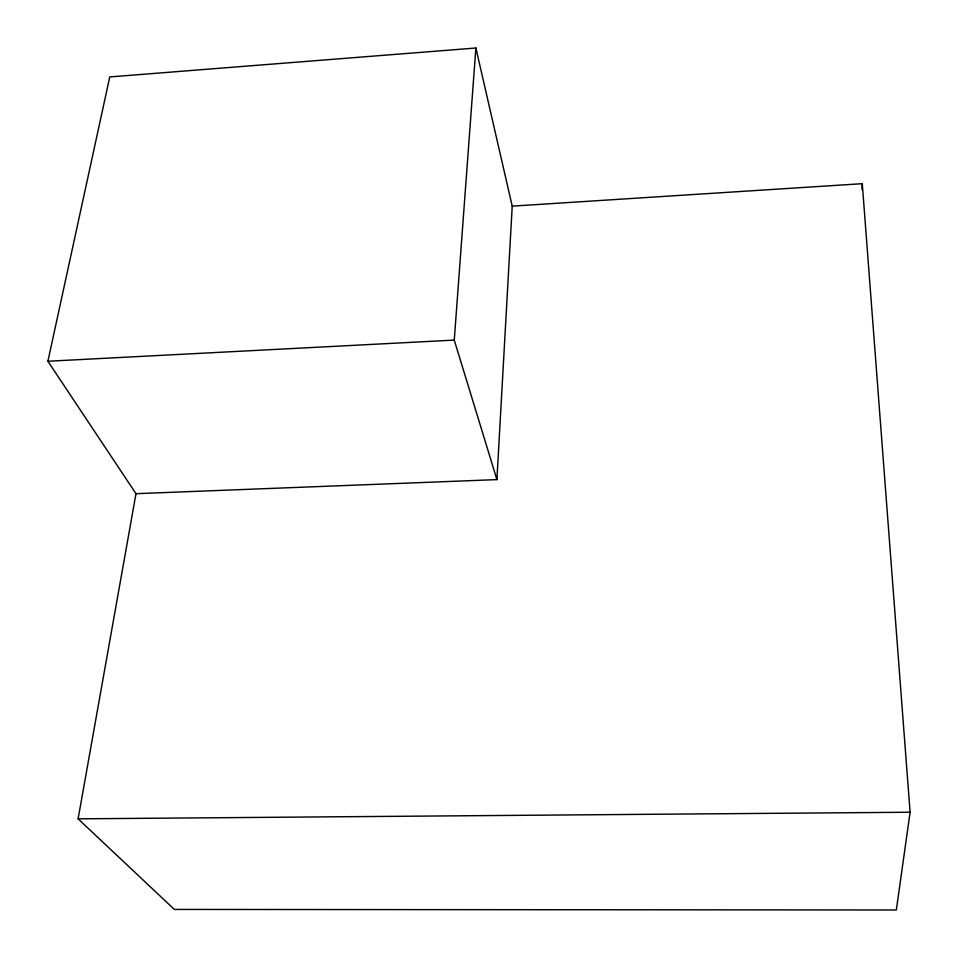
<?xml version="1.0" encoding="UTF-8"?>
<svg xmlns="http://www.w3.org/2000/svg" width="958" height="958" viewBox="0 0 958 958"><rect width="100%" height="100%" fill="white"/><g stroke="black" fill="none" stroke-linecap="round" stroke-linejoin="round"><path stroke-width="1.44" d="M862.044 189.612L862.272 183.685L512.219 206.138L475.875 48.008L109.763 76.927L47.9 361.25L135.988 493.681L78.113 818.839L174.332 909.429L896.329 909.992L910.1 812.24L862.272 183.685M135.988 493.681L496.915 479.611L512.219 206.138M496.915 479.611L454.26 340.102L475.875 48.008M47.9 361.25L454.26 340.102M78.113 818.839L910.1 812.24"/></g></svg>
